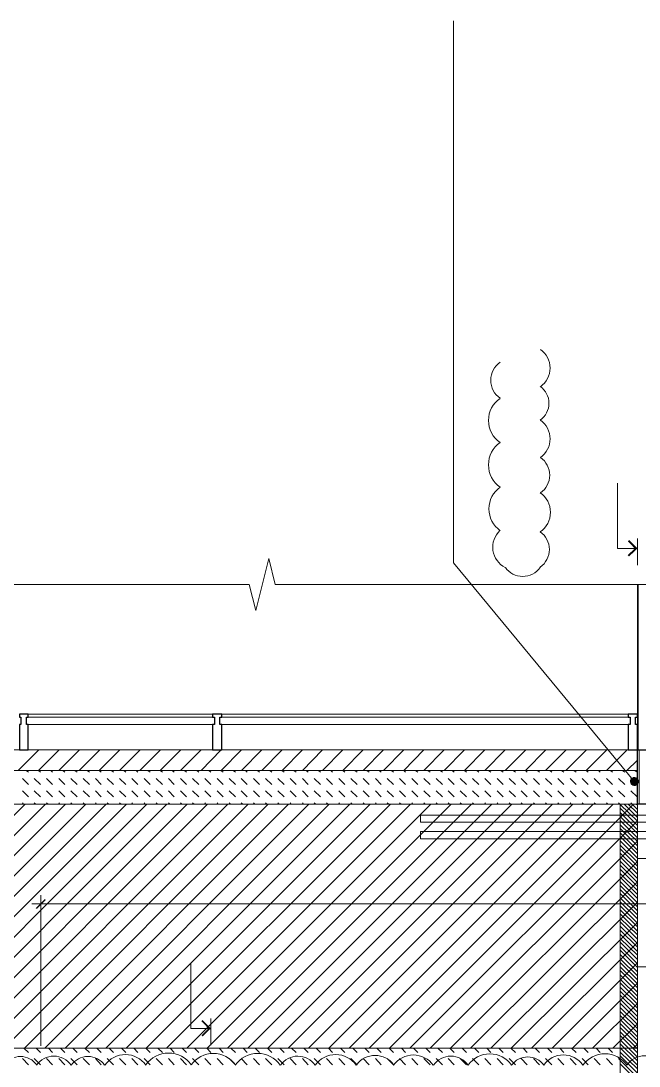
# Model space of a CAD drawing. Header units: millimetres. Extents: x -356862 to 418287, y 0 to 839748.
# Drawn here: x 33.783 to 36.477, y 30.157 to 34.708 of the extents above; entities that cross this region are included whole.
import ezdxf

# ---------------------------------------------------------------- set-up
doc = ezdxf.new("R2010")
doc.units = ezdxf.units.MM
doc.layers.add('PDF _Геометрия', color=7, linetype='Continuous', true_color=0xbababa)
doc.layers.add('PDF _Сплошная заливка', color=7, linetype='Continuous', true_color=0xf50000)

msp = doc.modelspace()

# ---------------------------------------------------------------- linework, layer by layer
at = {"layer": 'PDF _Геометрия', "color": 251, "lineweight": 20, "true_color": 0x545454}
msp.add_lwpolyline([(36.4443, 31.4112), (36.431, 31.4262), (35.6677, 32.3478), (35.6677, 32.4211), (35.6677, 34.7077)], dxfattribs=at)
at = {"layer": 'PDF _Геометрия', "color": 1, "lineweight": 20}
for points in [[(36.0471, 32.6526, 0.52054), (36.0471, 32.8069, 0.52054), (36.0466, 32.9693)], [(34.1478, 30.1609, 0.52054), (34.0017, 30.1609, 0.52054), (33.8506, 30.1611)], [(34.7176, 30.1621, 0.52054), (34.5251, 30.1621, 0.52054), (34.3274, 30.1624)], [(35.2441, 30.1607, 0.52054), (35.0653, 30.1607, 0.52054), (34.914, 30.1611)]]:
    msp.add_lwpolyline(points, format="xyb", dxfattribs=at)
at = {"layer": 'PDF _Геометрия', "color": 112, "lineweight": 5, "true_color": 0x00b85c}
for points in [[(36.4693, 32.4111), (36.3826, 32.4111), (36.3826, 32.6945)], [(36.4693, 32.3378), (36.4693, 32.4545)], [(34.6111, 30.3212), (34.5227, 30.3212), (34.5227, 30.6045)], [(34.6111, 30.2479), (34.6111, 30.3646)]]:
    msp.add_lwpolyline(points, dxfattribs=at)
at = {"layer": 'PDF _Геометрия', "color": 112, "lineweight": 0, "true_color": 0x00b85c, "const_width": 0.00825}
msp.add_lwpolyline([(36.4301, 32.4445), (36.4635, 32.4111), (36.4301, 32.3786)], dxfattribs=at)
at = {"layer": 'PDF _Геометрия', "color": 7, "lineweight": 5}
msp.add_lwpolyline([(29.5546, 32.2545), (29.6229, 32.2545), (34.7777, 32.2545), (34.806, 32.1412), (34.8627, 32.3678), (34.891, 32.2545), (40.0458, 32.2545), (40.1142, 32.2545)], dxfattribs=at)
at = {"layer": 'PDF _Геометрия', "color": 7, "lineweight": 30}
msp.add_lwpolyline([(36.4693, 32.2545), (36.4693, 31.5345), (36.531, 31.5345)], dxfattribs=at)
at = {"layer": 'PDF _Геометрия', "color": 7, "lineweight": 9}
for points in [[(36.4693, 31.5345), (36.4693, 32.2545), (36.4693, 31.9278), (36.4693, 31.7962), (36.4693, 31.9278), (36.4693, 32.2545), (36.4693, 31.7962), (36.4693, 31.9278), (36.4693, 32.2545), (36.4693, 31.7962), (36.4693, 31.9278), (36.4693, 31.7962), (36.4693, 31.6762)], [(36.4726, 32.2545), (36.4726, 31.5345)], [(33.8144, 31.6895), (33.8661, 31.6895)], [(33.8694, 31.6895), (34.6177, 31.6895)], [(34.6577, 31.6895), (36.4293, 31.6895)], [(33.8144, 31.5345), (34.6177, 31.5345)], [(34.6577, 31.5345), (36.4293, 31.5345)], [(30.2496, 23.3832), (30.1062, 23.3832), (30.8612, 23.3832), (30.8612, 31.2979), (30.1062, 31.2979), (38.9259, 31.2979)], [(36.4693, 29.9979), (36.4693, 31.2979), (36.4693, 30.1162), (38.9259, 30.1162), (38.9259, 31.1462)], [(30.7879, 30.2346), (30.8612, 30.2346), (36.4693, 30.2346)]]:
    msp.add_lwpolyline(points, dxfattribs=at)
at = {"layer": 'PDF _Геометрия', "color": 7, "lineweight": 25}
for points in [[(33.7761, 31.6762), (33.7828, 31.6762), (33.7828, 31.6445), (33.7761, 31.6445), (33.7761, 31.5345), (33.8144, 31.5345), (33.8144, 31.6445), (33.8078, 31.6445), (33.8078, 31.6762), (33.8144, 31.6762), (33.8144, 31.6895), (33.7761, 31.6895)], [(34.6177, 31.6762), (34.6261, 31.6762), (34.6261, 31.6445), (34.6177, 31.6445), (34.6177, 31.5345), (34.6577, 31.5345), (34.6577, 31.6445), (34.6494, 31.6445), (34.6494, 31.6762), (34.6577, 31.6762), (34.6577, 31.6895), (34.6177, 31.6895)], [(36.4376, 31.6762), (36.4376, 31.6445), (36.4293, 31.6445), (36.4293, 31.5345), (36.4693, 31.5345), (36.4693, 31.6445), (36.461, 31.6445), (36.461, 31.6762), (36.4693, 31.6762), (36.4693, 31.6895), (36.4293, 31.6895), (36.4293, 31.6762)]]:
    msp.add_lwpolyline(points, close=True, dxfattribs=at)
at = {"layer": 'PDF _Геометрия', "color": 7, "lineweight": 9}
for points in [[(33.8078, 31.6445), (34.6261, 31.6445), (34.6261, 31.6762), (33.8078, 31.6762)], [(34.6494, 31.6445), (36.4376, 31.6445), (36.4376, 31.6762), (34.6494, 31.6762)]]:
    msp.add_lwpolyline(points, close=True, dxfattribs=at)
at = {"layer": 'PDF _Геометрия', "color": 7, "lineweight": 13}
msp.add_lwpolyline([(33.8661, 31.6895), (33.8694, 31.6895)], dxfattribs=at)
at = {"layer": 'PDF _Геометрия', "color": 161, "lineweight": 9, "true_color": 0x7f9fff}
msp.add_lwpolyline([(36.4693, 31.5345), (36.4693, 31.4445), (33.7361, 31.4445), (33.7361, 31.5345)], close=True, dxfattribs=at)
for points in [[(33.8611, 31.5345), (33.7711, 31.4445)], [(33.9494, 31.5345), (33.8594, 31.4445)], [(34.0377, 31.5345), (33.9477, 31.4445)], [(34.1261, 31.5345), (34.0361, 31.4445)], [(34.2144, 31.5345), (34.1244, 31.4445)], [(34.3027, 31.5345), (34.2127, 31.4445)], [(34.3911, 31.5345), (34.3011, 31.4445)], [(34.4794, 31.5345), (34.3894, 31.4445)], [(34.5677, 31.5345), (34.4777, 31.4445)], [(34.656, 31.5345), (34.5677, 31.4445)], [(34.7444, 31.5345), (34.656, 31.4445)], [(34.8327, 31.5345), (34.7444, 31.4445)], [(34.921, 31.5345), (34.8327, 31.4445)], [(35.0094, 31.5345), (34.921, 31.4445)], [(35.0977, 31.5345), (35.0094, 31.4445)], [(35.186, 31.5345), (35.0977, 31.4445)], [(35.2744, 31.5345), (35.186, 31.4445)], [(35.3627, 31.5345), (35.2744, 31.4445)], [(35.451, 31.5345), (35.3627, 31.4445)], [(35.5393, 31.5345), (35.451, 31.4445)], [(35.6277, 31.5345), (35.5393, 31.4445)], [(35.716, 31.5345), (35.6277, 31.4445)], [(35.8043, 31.5345), (35.716, 31.4445)], [(35.8927, 31.5345), (35.8043, 31.4445)], [(35.9827, 31.5345), (35.8927, 31.4445)], [(36.071, 31.5345), (35.981, 31.4445)], [(36.1593, 31.5345), (36.0693, 31.4445)], [(36.2477, 31.5345), (36.1577, 31.4445)], [(36.336, 31.5345), (36.246, 31.4445)], [(36.4243, 31.5345), (36.3343, 31.4445)], [(36.4693, 31.4895), (36.4226, 31.4445)], [(33.8011, 31.2979), (32.7378, 30.2346)], [(33.8894, 31.2979), (32.8261, 30.2346)], [(33.9777, 31.2979), (32.9145, 30.2346)], [(34.0661, 31.2979), (33.0028, 30.2346)], [(34.1544, 31.2979), (33.0911, 30.2346)], [(34.2427, 31.2979), (33.1794, 30.2346)], [(34.3311, 31.2979), (33.2678, 30.2346)], [(34.4194, 31.2979), (33.3561, 30.2346)], [(34.5077, 31.2979), (33.4444, 30.2346)], [(34.5961, 31.2979), (33.5328, 30.2346)], [(34.6844, 31.2979), (33.6211, 30.2346)], [(34.7727, 31.2979), (33.7094, 30.2346)], [(34.861, 31.2979), (33.7978, 30.2346)], [(34.9494, 31.2979), (33.8877, 30.2346)], [(35.0377, 31.2979), (33.9761, 30.2346)], [(35.126, 31.2979), (34.0644, 30.2346)], [(35.216, 31.2979), (34.1527, 30.2346)], [(35.3044, 31.2979), (34.2411, 30.2346)], [(35.3927, 31.2979), (34.3294, 30.2346)], [(35.481, 31.2979), (34.4177, 30.2346)], [(35.5693, 31.2979), (34.5061, 30.2346)], [(35.6577, 31.2979), (34.5944, 30.2346)], [(35.746, 31.2979), (34.6827, 30.2346)], [(35.8343, 31.2979), (34.771, 30.2346)], [(35.9227, 31.2979), (34.8594, 30.2346)], [(36.011, 31.2979), (34.9477, 30.2346)], [(36.0993, 31.2979), (35.036, 30.2346)], [(36.1877, 31.2979), (35.1244, 30.2346)], [(36.276, 31.2979), (35.2127, 30.2346)], [(36.3643, 31.2979), (35.301, 30.2346)], [(36.4526, 31.2979), (35.3894, 30.2346)], [(36.4693, 31.2245), (35.4777, 30.2346)], [(36.4693, 31.1362), (35.566, 30.2346)], [(36.4693, 31.0479), (35.6543, 30.2346)], [(36.4693, 30.9595), (35.7427, 30.2346)], [(36.4693, 30.8712), (35.831, 30.2346)], [(36.4693, 30.7829), (35.9193, 30.2346)], [(36.4693, 30.6945), (36.0077, 30.2346)], [(36.4693, 30.6062), (36.0977, 30.2346)], [(36.4693, 30.5179), (36.186, 30.2346)], [(36.4693, 30.4296), (36.2743, 30.2346)], [(36.4693, 30.3412), (36.3626, 30.2346)], [(36.4693, 30.2529), (36.451, 30.2346)]]:
    msp.add_lwpolyline(points, dxfattribs=at)
at = {"layer": 'PDF _Геометрия', "color": 93, "lineweight": 30, "true_color": 0x5cb85c}
msp.add_lwpolyline([(39.7758, 31.2979), (36.4693, 31.2979), (36.4693, 31.5345)], dxfattribs=at)
at = {"layer": 'PDF _Геометрия', "color": 5, "lineweight": 9}
msp.add_lwpolyline([(36.4693, 31.2979), (36.4693, 31.5345), (36.4776, 31.5345), (36.4776, 31.2979)], close=True, dxfattribs=at)
at = {"layer": 'PDF _Геометрия', "lineweight": 18}
for points in [[(33.8161, 31.3828), (33.7894, 31.4095)], [(33.8161, 31.4362), (33.8061, 31.4445)], [(33.8677, 31.3828), (33.8411, 31.4095)], [(33.8677, 31.4362), (33.8594, 31.4445)], [(33.9211, 31.3828), (33.8944, 31.4095)], [(33.9211, 31.4362), (33.9127, 31.4445)], [(33.9744, 31.3828), (33.9477, 31.4095)], [(33.9744, 31.4362), (33.9661, 31.4445)], [(34.0277, 31.3828), (34.0011, 31.4095)], [(34.0277, 31.4362), (34.0177, 31.4445)], [(34.0811, 31.3828), (34.0544, 31.4095)], [(34.0811, 31.4362), (34.0711, 31.4445)], [(34.1327, 31.3828), (34.1077, 31.4095)], [(34.1327, 31.4362), (34.1244, 31.4445)], [(34.1861, 31.3828), (34.1594, 31.4095)], [(34.1861, 31.4362), (34.1777, 31.4445)], [(34.2394, 31.3828), (34.2127, 31.4095)], [(34.2394, 31.4362), (34.2311, 31.4445)], [(34.2927, 31.3828), (34.2661, 31.4095)], [(34.2927, 31.4362), (34.2844, 31.4445)], [(34.3461, 31.3828), (34.3194, 31.4095)], [(34.3461, 31.4362), (34.3361, 31.4445)], [(34.3994, 31.3828), (34.3727, 31.4095)], [(34.3994, 31.4362), (34.3894, 31.4445)], [(34.4511, 31.3828), (34.4261, 31.4095)], [(34.4511, 31.4362), (34.4427, 31.4445)], [(34.5044, 31.3828), (34.4777, 31.4095)], [(34.5044, 31.4362), (34.4961, 31.4445)], [(34.5577, 31.3828), (34.5311, 31.4095)], [(34.5577, 31.4362), (34.5494, 31.4445)], [(34.6111, 31.3828), (34.5844, 31.4095)], [(34.6111, 31.4362), (34.6011, 31.4445)], [(34.6644, 31.3828), (34.6377, 31.4095)], [(34.6644, 31.4362), (34.6544, 31.4445)], [(34.7177, 31.3828), (34.691, 31.4095)], [(34.7177, 31.4362), (34.7077, 31.4445)], [(34.7694, 31.3828), (34.7427, 31.4095)], [(34.7694, 31.4362), (34.761, 31.4445)], [(34.8227, 31.3828), (34.796, 31.4095)], [(34.8227, 31.4362), (34.8144, 31.4445)], [(34.876, 31.3828), (34.8494, 31.4095)], [(34.876, 31.4362), (34.8677, 31.4445)], [(34.9294, 31.3828), (34.9027, 31.4095)], [(34.9294, 31.4362), (34.9194, 31.4445)], [(34.9827, 31.3828), (34.956, 31.4095)], [(34.9827, 31.4362), (34.9727, 31.4445)], [(35.0344, 31.3828), (35.0094, 31.4095)], [(35.0344, 31.4362), (35.026, 31.4445)], [(35.0877, 31.3828), (35.061, 31.4095)], [(35.0877, 31.4362), (35.0794, 31.4445)], [(35.141, 31.3828), (35.1144, 31.4095)], [(35.141, 31.4362), (35.1327, 31.4445)], [(35.1944, 31.3828), (35.1677, 31.4095)], [(35.1944, 31.4362), (35.186, 31.4445)], [(35.2477, 31.3828), (35.221, 31.4095)], [(35.2477, 31.4362), (35.2377, 31.4445)], [(35.301, 31.3828), (35.2744, 31.4095)], [(35.301, 31.4362), (35.291, 31.4445)], [(35.3527, 31.3828), (35.3277, 31.4095)], [(35.3527, 31.4362), (35.3444, 31.4445)], [(35.406, 31.3828), (35.3794, 31.4095)], [(35.406, 31.4362), (35.3977, 31.4445)], [(35.4594, 31.3828), (35.4327, 31.4095)], [(35.4594, 31.4362), (35.451, 31.4445)], [(35.5127, 31.3828), (35.486, 31.4095)], [(35.5127, 31.4362), (35.5027, 31.4445)], [(35.566, 31.3828), (35.5393, 31.4095)], [(35.566, 31.4362), (35.556, 31.4445)], [(35.6193, 31.3828), (35.5927, 31.4095)], [(35.6193, 31.4362), (35.6093, 31.4445)], [(35.671, 31.3828), (35.6443, 31.4095)], [(35.671, 31.4362), (35.6627, 31.4445)], [(35.7243, 31.3828), (35.6977, 31.4095)], [(35.7243, 31.4362), (35.716, 31.4445)], [(35.7777, 31.3828), (35.751, 31.4095)], [(35.7777, 31.4362), (35.7693, 31.4445)], [(35.831, 31.3828), (35.8043, 31.4095)], [(35.831, 31.4362), (35.821, 31.4445)], [(35.8843, 31.3828), (35.8577, 31.4095)], [(35.8843, 31.4362), (35.8743, 31.4445)], [(35.9377, 31.3828), (35.911, 31.4095)], [(35.9377, 31.4362), (35.9277, 31.4445)], [(35.9893, 31.3828), (35.9627, 31.4095)], [(35.9893, 31.4362), (35.981, 31.4445)], [(36.0427, 31.3828), (36.016, 31.4095)], [(36.0427, 31.4362), (36.0343, 31.4445)], [(36.096, 31.3828), (36.0693, 31.4095)], [(36.096, 31.4362), (36.0877, 31.4445)], [(36.1493, 31.3828), (36.1227, 31.4095)], [(36.1493, 31.4362), (36.1393, 31.4445)], [(36.2027, 31.3828), (36.176, 31.4095)], [(36.2027, 31.4362), (36.1927, 31.4445)], [(36.2543, 31.3828), (36.2293, 31.4095)], [(36.2543, 31.4362), (36.246, 31.4445)], [(36.3076, 31.3828), (36.281, 31.4095)], [(36.3076, 31.4362), (36.2993, 31.4445)], [(36.361, 31.3828), (36.3343, 31.4095)], [(36.361, 31.4362), (36.3526, 31.4445)], [(36.4143, 31.3828), (36.3876, 31.4095)], [(36.4143, 31.4362), (36.4043, 31.4445)], [(36.4676, 31.3828), (36.441, 31.4095)], [(36.4676, 31.4362), (36.4576, 31.4445)], [(33.8161, 31.3295), (33.7894, 31.3562)], [(33.8677, 31.3295), (33.8411, 31.3562)], [(33.9211, 31.3295), (33.8944, 31.3562)], [(33.9744, 31.3295), (33.9477, 31.3562)], [(34.0277, 31.3295), (34.0011, 31.3562)], [(34.0811, 31.3295), (34.0544, 31.3562)], [(34.1327, 31.3295), (34.1077, 31.3562)], [(34.1861, 31.3295), (34.1594, 31.3562)], [(34.2394, 31.3295), (34.2127, 31.3562)], [(34.2927, 31.3295), (34.2661, 31.3562)], [(34.3461, 31.3295), (34.3194, 31.3562)], [(34.3994, 31.3295), (34.3727, 31.3562)], [(34.4511, 31.3295), (34.4261, 31.3562)], [(34.5044, 31.3295), (34.4777, 31.3562)], [(34.5577, 31.3295), (34.5311, 31.3562)], [(34.6111, 31.3295), (34.5844, 31.3562)], [(34.6644, 31.3295), (34.6377, 31.3562)], [(34.7177, 31.3295), (34.691, 31.3562)], [(34.7694, 31.3295), (34.7427, 31.3562)], [(34.8227, 31.3295), (34.796, 31.3562)], [(34.876, 31.3295), (34.8494, 31.3562)], [(34.9294, 31.3295), (34.9027, 31.3562)], [(34.9827, 31.3295), (34.956, 31.3562)], [(35.0344, 31.3295), (35.0094, 31.3562)], [(35.0877, 31.3295), (35.061, 31.3562)], [(35.141, 31.3295), (35.1144, 31.3562)], [(35.1944, 31.3295), (35.1677, 31.3562)], [(35.2477, 31.3295), (35.221, 31.3562)], [(35.301, 31.3295), (35.2744, 31.3562)], [(35.3527, 31.3295), (35.3277, 31.3562)], [(35.406, 31.3295), (35.3794, 31.3562)], [(35.4594, 31.3295), (35.4327, 31.3562)], [(35.5127, 31.3295), (35.486, 31.3562)], [(35.566, 31.3295), (35.5393, 31.3562)], [(35.6193, 31.3295), (35.5927, 31.3562)], [(35.671, 31.3295), (35.6443, 31.3562)], [(35.7243, 31.3295), (35.6977, 31.3562)], [(35.7777, 31.3295), (35.751, 31.3562)], [(35.831, 31.3295), (35.8043, 31.3562)], [(35.8843, 31.3295), (35.8577, 31.3562)], [(35.9377, 31.3295), (35.911, 31.3562)], [(35.9893, 31.3295), (35.9627, 31.3562)], [(36.0427, 31.3295), (36.016, 31.3562)], [(36.096, 31.3295), (36.0693, 31.3562)], [(36.1493, 31.3295), (36.1227, 31.3562)], [(36.2027, 31.3295), (36.176, 31.3562)], [(36.2543, 31.3295), (36.2293, 31.3562)], [(36.3076, 31.3295), (36.281, 31.3562)], [(36.361, 31.3295), (36.3343, 31.3562)], [(36.4143, 31.3295), (36.3876, 31.3562)], [(36.4676, 31.3295), (36.441, 31.3562)], [(33.7944, 31.2979), (33.7894, 31.3029)], [(33.8477, 31.2979), (33.8411, 31.3029)], [(33.9011, 31.2979), (33.8944, 31.3029)], [(33.9527, 31.2979), (33.9477, 31.3029)], [(34.0061, 31.2979), (34.0011, 31.3029)], [(34.0594, 31.2979), (34.0544, 31.3029)], [(34.1127, 31.2979), (34.1077, 31.3029)], [(34.1661, 31.2979), (34.1594, 31.3029)], [(34.2194, 31.2979), (34.2127, 31.3029)], [(34.2711, 31.2979), (34.2661, 31.3029)], [(34.3244, 31.2979), (34.3194, 31.3029)], [(34.3777, 31.2979), (34.3727, 31.3029)], [(34.4311, 31.2979), (34.4261, 31.3029)], [(34.4844, 31.2979), (34.4777, 31.3029)], [(34.5377, 31.2979), (34.5311, 31.3029)], [(34.5894, 31.2979), (34.5844, 31.3029)], [(34.6427, 31.2979), (34.6377, 31.3029)], [(34.696, 31.2979), (34.691, 31.3029)], [(34.7494, 31.2979), (34.7427, 31.3029)], [(34.8027, 31.2979), (34.796, 31.3029)], [(34.8544, 31.2979), (34.8494, 31.3029)], [(34.9077, 31.2979), (34.9027, 31.3029)], [(34.961, 31.2979), (34.956, 31.3029)], [(35.0144, 31.2979), (35.0094, 31.3029)], [(35.0677, 31.2979), (35.061, 31.3029)], [(35.121, 31.2979), (35.1144, 31.3029)], [(35.1727, 31.2979), (35.1677, 31.3029)], [(35.226, 31.2979), (35.221, 31.3029)], [(35.2794, 31.2979), (35.2744, 31.3029)], [(35.3327, 31.2979), (35.3277, 31.3029)], [(35.386, 31.2979), (35.3794, 31.3029)], [(35.4394, 31.2979), (35.4327, 31.3029)], [(35.491, 31.2979), (35.486, 31.3029)], [(35.5443, 31.2979), (35.5393, 31.3029)], [(35.5977, 31.2979), (35.5927, 31.3029)], [(35.651, 31.2979), (35.6443, 31.3029)], [(35.7043, 31.2979), (35.6977, 31.3029)], [(35.756, 31.2979), (35.751, 31.3029)], [(35.8093, 31.2979), (35.8043, 31.3029)], [(35.8627, 31.2979), (35.8577, 31.3029)], [(35.916, 31.2979), (35.911, 31.3029)], [(35.9693, 31.2979), (35.9627, 31.3029)], [(36.0227, 31.2979), (36.016, 31.3029)], [(36.0743, 31.2979), (36.0693, 31.3029)], [(36.1277, 31.2979), (36.1227, 31.3029)], [(36.181, 31.2979), (36.176, 31.3029)], [(36.2343, 31.2979), (36.2293, 31.3029)], [(36.2877, 31.2979), (36.281, 31.3029)], [(36.341, 31.2979), (36.3343, 31.3029)], [(36.3926, 31.2979), (36.3876, 31.3029)], [(36.446, 31.2979), (36.441, 31.3029)], [(39.7758, 31.0612), (36.4693, 31.0612)], [(39.7758, 30.5895), (36.4693, 30.5895)], [(33.8161, 30.2162), (33.7961, 30.2346)], [(33.8677, 30.2162), (33.8494, 30.2346)], [(33.9211, 30.2162), (33.9027, 30.2346)], [(33.9744, 30.2162), (33.9561, 30.2346)], [(34.0277, 30.2162), (34.0094, 30.2346)], [(34.0811, 30.2162), (34.0611, 30.2346)], [(34.1327, 30.2162), (34.1144, 30.2346)], [(34.1861, 30.2162), (34.1677, 30.2346)], [(34.2394, 30.2162), (34.2211, 30.2346)], [(34.2927, 30.2162), (34.2744, 30.2346)], [(34.3461, 30.2162), (34.3277, 30.2346)], [(34.3994, 30.2162), (34.3794, 30.2346)], [(34.4511, 30.2162), (34.4327, 30.2346)], [(34.5044, 30.2162), (34.4861, 30.2346)], [(34.5577, 30.2162), (34.5394, 30.2346)], [(34.6111, 30.2162), (34.5927, 30.2346)], [(34.6644, 30.2162), (34.6461, 30.2346)], [(34.7177, 30.2162), (34.6977, 30.2346)], [(34.7694, 30.2162), (34.751, 30.2346)], [(34.8227, 30.2162), (34.8044, 30.2346)], [(34.876, 30.2162), (34.8577, 30.2346)], [(34.9294, 30.2162), (34.911, 30.2346)], [(34.9827, 30.2162), (34.9627, 30.2346)], [(35.0344, 30.2162), (35.016, 30.2346)], [(35.0877, 30.2162), (35.0694, 30.2346)], [(35.141, 30.2162), (35.1227, 30.2346)], [(35.1944, 30.2162), (35.176, 30.2346)], [(35.2477, 30.2162), (35.2294, 30.2346)], [(35.301, 30.2162), (35.281, 30.2346)], [(35.3527, 30.2162), (35.3344, 30.2346)], [(35.406, 30.2162), (35.3877, 30.2346)], [(35.4594, 30.2162), (35.441, 30.2346)], [(35.5127, 30.2162), (35.4943, 30.2346)], [(35.566, 30.2162), (35.5477, 30.2346)], [(35.6193, 30.2162), (35.5993, 30.2346)], [(35.671, 30.2162), (35.6527, 30.2346)], [(35.7243, 30.2162), (35.706, 30.2346)], [(35.7777, 30.2162), (35.7593, 30.2346)], [(35.831, 30.2162), (35.8127, 30.2346)], [(35.8843, 30.2162), (35.866, 30.2346)], [(35.9377, 30.2162), (35.9177, 30.2346)], [(35.9893, 30.2162), (35.971, 30.2346)], [(36.0427, 30.2162), (36.0243, 30.2346)], [(36.096, 30.2162), (36.0777, 30.2346)], [(36.1493, 30.2162), (36.131, 30.2346)], [(36.2027, 30.2162), (36.1827, 30.2346)], [(36.2543, 30.2162), (36.236, 30.2346)], [(36.3076, 30.2162), (36.2893, 30.2346)], [(36.361, 30.2162), (36.3426, 30.2346)], [(36.4143, 30.2162), (36.396, 30.2346)], [(36.4676, 30.2162), (36.4493, 30.2346)], [(33.8161, 30.1629), (33.7894, 30.1896)], [(33.8677, 30.1629), (33.8411, 30.1896)], [(33.9211, 30.1629), (33.8944, 30.1896)], [(33.9744, 30.1629), (33.9477, 30.1896)], [(34.0277, 30.1629), (34.0011, 30.1896)], [(34.0811, 30.1629), (34.0544, 30.1896)], [(34.1327, 30.1629), (34.1077, 30.1896)], [(34.1861, 30.1629), (34.1594, 30.1896)], [(34.2394, 30.1629), (34.2127, 30.1896)], [(34.2927, 30.1629), (34.2661, 30.1896)], [(34.3461, 30.1629), (34.3194, 30.1896)], [(34.3994, 30.1629), (34.3727, 30.1896)], [(34.4511, 30.1629), (34.4261, 30.1896)], [(34.5044, 30.1629), (34.4777, 30.1896)], [(34.5577, 30.1629), (34.5311, 30.1896)], [(34.6111, 30.1629), (34.5844, 30.1896)], [(34.6644, 30.1629), (34.6377, 30.1896)], [(34.7177, 30.1629), (34.691, 30.1896)], [(34.7694, 30.1629), (34.7427, 30.1896)], [(34.8227, 30.1629), (34.796, 30.1896)], [(34.876, 30.1629), (34.8494, 30.1896)], [(34.9294, 30.1629), (34.9027, 30.1896)], [(34.9827, 30.1629), (34.956, 30.1896)], [(35.0344, 30.1629), (35.0094, 30.1896)], [(35.0877, 30.1629), (35.061, 30.1896)], [(35.141, 30.1629), (35.1144, 30.1896)], [(35.1944, 30.1629), (35.1677, 30.1896)], [(35.2477, 30.1629), (35.221, 30.1896)], [(35.301, 30.1629), (35.2744, 30.1896)], [(35.3527, 30.1629), (35.3277, 30.1896)], [(35.406, 30.1629), (35.3794, 30.1896)], [(35.4594, 30.1629), (35.4327, 30.1896)], [(35.5127, 30.1629), (35.486, 30.1896)], [(35.566, 30.1629), (35.5393, 30.1896)], [(35.6193, 30.1629), (35.5927, 30.1896)], [(35.671, 30.1629), (35.6443, 30.1896)], [(35.7243, 30.1629), (35.6977, 30.1896)], [(35.7777, 30.1629), (35.751, 30.1896)], [(35.831, 30.1629), (35.8043, 30.1896)], [(35.8843, 30.1629), (35.8577, 30.1896)], [(35.9377, 30.1629), (35.911, 30.1896)], [(35.9893, 30.1629), (35.9627, 30.1896)], [(36.0427, 30.1629), (36.016, 30.1896)], [(36.096, 30.1629), (36.0693, 30.1896)], [(36.1493, 30.1629), (36.1227, 30.1896)], [(36.2027, 30.1629), (36.176, 30.1896)], [(36.2543, 30.1629), (36.2293, 30.1896)], [(36.3076, 30.1629), (36.281, 30.1896)], [(36.361, 30.1629), (36.3343, 30.1896)], [(36.4143, 30.1629), (36.3876, 30.1896)], [(36.4676, 30.1629), (36.441, 30.1896)]]:
    msp.add_lwpolyline(points, dxfattribs=at)
at = {"layer": 'PDF _Геометрия', "color": 84, "lineweight": 20, "true_color": 0x269900}
msp.add_lwpolyline([(36.4693, 30.0879), (36.4693, 31.2979), (36.3943, 31.2979), (36.3943, 30.0879)], close=True, dxfattribs=at)
for points in [[(36.4693, 31.2229), (36.3943, 31.2962)], [(36.4693, 31.2045), (36.3943, 31.2795)], [(36.4693, 31.2395), (36.411, 31.2979)], [(36.4693, 31.2579), (36.4293, 31.2979)], [(36.4693, 31.2745), (36.446, 31.2979)], [(36.4693, 31.2929), (36.4643, 31.2979)], [(36.4693, 31.1862), (36.3943, 31.2612)], [(36.4693, 31.1695), (36.3943, 31.2445)], [(36.4693, 31.1512), (36.3943, 31.2262)], [(36.4693, 31.1345), (36.3943, 31.2079)], [(36.4693, 31.1162), (36.3943, 31.1912)], [(36.4693, 31.0979), (36.3943, 31.1729)], [(36.4693, 31.0812), (36.3943, 31.1562)], [(36.4693, 31.0629), (36.3943, 31.1379)], [(36.4693, 31.0445), (36.3943, 31.1195)], [(36.4693, 31.0279), (36.3943, 31.1029)], [(36.4693, 31.0095), (36.3943, 31.0845)], [(36.4693, 30.9929), (36.3943, 31.0679)], [(36.4693, 30.9745), (36.3943, 31.0495)], [(36.4693, 30.9562), (36.3943, 31.0312)], [(36.4693, 30.9395), (36.3943, 31.0145)], [(36.4693, 30.9212), (36.3943, 30.9962)], [(36.4693, 30.9045), (36.3943, 30.9795)], [(36.4693, 30.8862), (36.3943, 30.9612)], [(36.4693, 30.8679), (36.3943, 30.9429)], [(36.4693, 30.8512), (36.3943, 30.9262)], [(36.4693, 30.8329), (36.3943, 30.9079)], [(36.4693, 30.8162), (36.3943, 30.8895)], [(36.4693, 30.7979), (36.3943, 30.8729)], [(36.4693, 30.7795), (36.3943, 30.8545)], [(36.4693, 30.7629), (36.3943, 30.8379)], [(36.4693, 30.7445), (36.3943, 30.8195)], [(36.4693, 30.7279), (36.3943, 30.8012)], [(36.4693, 30.7095), (36.3943, 30.7845)], [(36.4693, 30.6912), (36.3943, 30.7662)], [(36.4693, 30.6745), (36.3943, 30.7495)], [(36.4693, 30.6562), (36.3943, 30.7312)], [(36.4693, 30.6395), (36.3943, 30.7129)], [(36.4693, 30.6212), (36.3943, 30.6962)], [(36.4693, 30.6029), (36.3943, 30.6779)], [(36.4693, 30.5862), (36.3943, 30.6612)], [(36.4693, 30.5679), (36.3943, 30.6429)], [(36.4693, 30.5496), (36.3943, 30.6245)], [(36.4693, 30.5329), (36.3943, 30.6079)], [(36.4693, 30.5146), (36.3943, 30.5895)], [(36.4693, 30.4979), (36.3943, 30.5729)], [(36.4693, 30.4796), (36.3943, 30.5546)], [(36.4693, 30.4612), (36.3943, 30.5362)], [(36.4693, 30.4446), (36.3943, 30.5196)], [(36.4693, 30.4262), (36.3943, 30.5012)], [(36.4693, 30.4096), (36.3943, 30.4829)], [(36.4693, 30.3912), (36.3943, 30.4662)], [(36.4693, 30.3729), (36.3943, 30.4479)], [(36.4693, 30.3562), (36.3943, 30.4312)], [(36.4693, 30.3379), (36.3943, 30.4129)], [(36.4693, 30.3212), (36.3943, 30.3946)], [(36.4693, 30.3029), (36.3943, 30.3779)], [(36.4693, 30.2846), (36.3943, 30.3596)], [(36.4693, 30.2679), (36.3943, 30.3429)], [(36.4693, 30.2496), (36.3943, 30.3246)], [(36.4693, 30.2329), (36.3943, 30.3062)], [(36.4693, 30.2146), (36.3943, 30.2896)], [(36.4693, 30.1962), (36.3943, 30.2712)], [(36.4693, 30.1796), (36.3943, 30.2546)], [(36.4693, 30.1612), (36.3943, 30.2362)], [(36.4693, 30.1446), (36.3943, 30.2179)], [(36.4693, 30.1262), (36.3943, 30.2012)], [(36.4693, 30.1079), (36.3943, 30.1829)], [(36.4693, 30.0912), (36.3943, 30.1662)]]:
    msp.add_lwpolyline(points, dxfattribs=at)
at = {"layer": 'PDF _Геометрия', "color": 163, "lineweight": 20, "true_color": 0x6e8add}
msp.add_lwpolyline([(36.4693, 30.1162), (36.4693, 31.2979), (39.7758, 31.2979), (39.7758, 30.1162)], close=True, dxfattribs=at)
at = {"layer": 'PDF _Геометрия', "lineweight": 5}
for points in [[(38.0759, 31.2195), (38.0759, 31.2495), (35.5243, 31.2495), (35.5243, 31.2195)], [(38.0759, 31.1462), (38.0759, 31.1779), (35.5243, 31.1779), (35.5243, 31.1462)]]:
    msp.add_lwpolyline(points, close=True, dxfattribs=at)
at = {"layer": 'PDF _Геометрия', "color": 7, "lineweight": 18}
for points in [[(33.8694, 30.2446), (33.8694, 30.9012)], [(36.6976, 30.8629), (33.8311, 30.8629)]]:
    msp.add_lwpolyline(points, dxfattribs=at)
at = {"layer": 'PDF _Геометрия', "color": 1, "lineweight": 20}
for centre, radius, start, end in [((35.9897, 33.1964), 0.0992, 305.0024, 54.9976), ((35.9264, 33.1431), 0.0958, 125.0024, 234.9976), ((35.9947, 33.0431), 0.0892, 305.0025, 54.9975), ((35.9381, 32.9681), 0.1175, 125.0024, 234.9976), ((35.9397, 32.7747), 0.1192, 125.0024, 234.9976), ((35.9381, 32.5831), 0.1158, 125.0024, 234.9976), ((35.9864, 32.5681), 0.1042, 305.0024, 54.9976), ((35.9381, 32.4164), 0.0992, 133.1982, 243.1988), ((35.9914, 32.4064), 0.0942, 305.0024, 54.9976), ((35.9697, 32.3814), 0.0925, 215.0024, 324.9976), ((33.7814, 30.1131), 0.0858, 35.0024, 144.9976), ((34.2381, 30.0981), 0.1092, 35.0024, 144.9976), ((34.8147, 30.0931), 0.1192, 35.0024, 144.9976), ((35.3264, 30.1047), 0.0992, 35.0024, 144.9976), ((35.4931, 30.0997), 0.1058, 35.0024, 144.9976), ((35.6564, 30.1081), 0.0925, 35.0024, 144.9976), ((35.8264, 30.0947), 0.1158, 35.0024, 144.9976), ((35.9914, 30.1114), 0.0858, 35.0024, 144.9976), ((36.1464, 30.1014), 0.1042, 35.0024, 144.9976), ((36.3281, 30.0931), 0.1175, 35.0024, 144.9976), ((36.5014, 30.1081), 0.0942, 35.0024, 144.9976)]:
    msp.add_arc(centre, radius, start, end, dxfattribs=at)
at = {"layer": 'PDF _Сплошная заливка', "color": 251, "true_color": 0x545454, "transparency": 33554559}
for points in [[(36.4443, 31.4112), (36.4376, 31.4028), (36.456, 31.3962)], [(36.4376, 31.4028), (36.456, 31.3962), (36.4376, 31.3928)], [(36.456, 31.3962), (36.4526, 31.4162), (36.4443, 31.4112)], [(36.4626, 31.4145), (36.456, 31.3962), (36.4526, 31.4162)], [(36.471, 31.4095), (36.4626, 31.4145), (36.456, 31.3962)], [(36.456, 31.3962), (36.476, 31.3995), (36.471, 31.4095)], [(36.4743, 31.3895), (36.456, 31.3962), (36.476, 31.3995)], [(36.456, 31.3962), (36.4376, 31.3928), (36.441, 31.3828)], [(36.441, 31.3828), (36.4493, 31.3779), (36.456, 31.3962)], [(36.4493, 31.3779), (36.456, 31.3962), (36.4593, 31.3762)], [(36.4693, 31.3812), (36.4743, 31.3895), (36.456, 31.3962)], [(36.456, 31.3962), (36.4593, 31.3762), (36.4693, 31.3812)]]:
    msp.add_solid(points, dxfattribs=at)
at = {"layer": 'PDF _Сплошная заливка', "color": 7, "transparency": 33554559}
for points in [[(33.8877, 30.8845), (33.8527, 30.8412), (33.8477, 30.8445)], [(33.8911, 30.8795), (33.8877, 30.8845), (33.8527, 30.8412)]]:
    msp.add_solid(points, dxfattribs=at)
at = {"layer": 'PDF _Сплошная заливка', "color": 112, "true_color": 0x00b85c, "transparency": 33554559}
for points in [[(34.5744, 30.3579), (34.5694, 30.3529), (34.6111, 30.3212)], [(34.5694, 30.3529), (34.6111, 30.3212), (34.5994, 30.3212)], [(34.5994, 30.3212), (34.5744, 30.2862), (34.5694, 30.2912)], [(34.6111, 30.3212), (34.5994, 30.3212), (34.5744, 30.2862)]]:
    msp.add_solid(points, dxfattribs=at)

doc.saveas('drawing.dxf')
